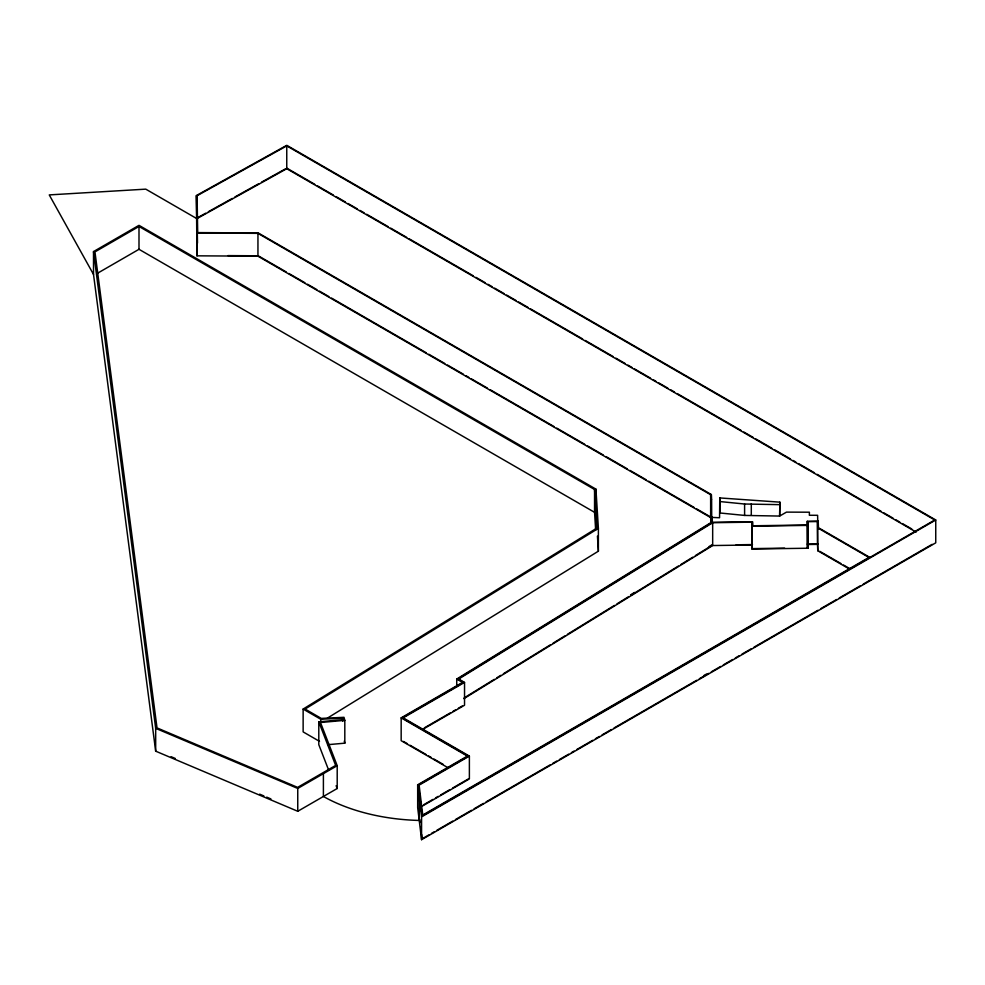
<?xml version="1.0" encoding="UTF-8"?>
<svg xmlns="http://www.w3.org/2000/svg" width="985" height="985" viewBox="0 0 985 985"><rect width="100%" height="100%" fill="white"/><g stroke="black" fill="none" stroke-linecap="round" stroke-linejoin="round"><path stroke-width="1.48" d="M719.764 497.93L720.207 513.013L744.598 515.426L779.64 516.066L779.861 502.153L719.764 497.93L719.555 517.753L711.33 517.384L696.678 508.913M303.134 709.065L596.972 528.034L594.558 489.483L138.996 226.464L94.954 251.889L157.021 727.903L297.618 787.384L335.663 765.419L318.795 721.833L343.211 719.666L342.817 718.176L320.753 719.247L303.134 709.065L303.134 731.904L319.497 741.348M344.812 720.343L320.482 722.51L337.202 765.677L337.202 788.505L297.753 811.283L155.679 751.173L93.513 274.421L93.513 251.581L138.996 225.331L595.937 489.139L598.387 528.342L305.079 709.052L321.282 718.41L343.999 717.314L344.812 720.343L344.812 743.17L328.091 744.66M327.34 718.163L598.387 551.181L598.387 528.342M456.732 686.656L456.732 679.047L711.663 522.161L711.478 517.396L712.18 517.384L712.364 522.309L457.705 679.034L463.553 682.408L402.151 717.856L468.392 756.098L418.391 784.959L422.159 815.949L934.765 519.994L286.758 145.879L197.086 195.707L197.135 221.613M849.242 568.911L817.772 550.75L817.501 521.545L807.995 521.681L808.156 548.226L751.961 549.027L751.789 522.161L712.672 522.715L458.678 679.022L464.538 682.408L464.538 705.248L422.737 729.38M630.597 594.866L634.525 592.453M709.04 546.601L711.663 544.988M464.231 697.848L494.261 679.367M496.883 677.754L500.799 675.341M503.409 673.74L550.418 644.806M553.041 643.193L564.787 635.965M567.397 634.352L614.418 605.418M617.029 603.817L628.775 596.578M631.397 594.977L678.406 566.043M681.017 564.43L692.775 557.202M695.385 555.589L712.364 545.148M463.91 698.636L712.672 545.542L751.789 544.988L751.961 549.027M97.552 273.227L138.996 249.303L594.558 512.323L595.666 530.115M447.535 767.463L401.166 740.683L401.166 717.856L462.556 682.408L456.732 679.047M464.538 682.408L403.148 717.856L469.377 756.098L469.377 778.926L420.435 807.183M93.513 251.581L155.679 728.334L297.753 788.443L337.202 765.677M424.363 727.866L450.49 712.783M453.1 711.281L455.71 709.766M458.32 708.264L462.248 705.999M197.086 195.707L197.69 232.595L258.242 232.952L711.33 494.544L711.515 522.309L710.813 522.309L710.641 517.556L257.947 256.186L196.988 255.829L196.384 195.547L286.77 145.312L935.75 519.994L935.75 542.833L421.568 839.688L417.677 807.638L417.677 784.811L467.407 756.098L401.166 717.856M469.377 756.098L419.117 785.119L422.75 815.038L868.918 557.436L817.772 527.911M423.661 804.757L432.871 799.438M435.505 797.924L438.128 796.397M440.763 794.883L449.973 789.564M452.608 788.049L468.392 778.926M421.568 839.688L421.568 816.861L935.75 519.994M703.77 675.624L706.43 674.085M423.488 838.013L428.82 834.935M431.479 833.396L434.151 831.857M436.811 830.318L452.804 821.084M455.476 819.545L471.458 810.31M474.13 808.771L483.45 803.391M486.122 801.852L550.086 764.914M552.745 763.375L556.747 761.073M559.418 759.534L568.739 754.153M571.411 752.614L574.07 751.075M576.742 749.536L592.724 740.301M595.396 738.762L599.385 736.448M602.057 734.909L611.377 729.528M614.049 727.989L696.666 680.29M699.338 678.751L708.658 673.371M711.33 671.832L720.651 666.439M723.322 664.9L732.643 659.519M735.315 657.98L739.316 655.665M741.976 654.126L751.309 648.746M753.968 647.207L817.932 610.281M820.603 608.742L836.585 599.508M839.257 597.969L860.57 585.656M863.242 584.117L932.118 544.36M197.714 217.636L205.693 213.203M208.352 211.726L232.275 198.428M234.935 196.951L258.858 183.653M261.517 182.176L285.441 168.878M197.086 218.547L286.758 168.706L916.136 532.072M720.207 501.587L744.598 504.012L779.64 504.652M712.364 522.309L752.478 521.742L752.651 525.781L807.441 524.993L807.441 547.832L807.281 521.287L818.178 521.127L818.461 527.738L869.903 557.436M751.961 526.187L808.156 525.387M736.127 544.803L752.478 544.57M807.281 544.114L818.178 543.966M807.995 521.681L807.995 544.508L817.501 544.373L817.772 550.75M752.651 548.608L784.614 548.152M196.384 195.547L196.988 232.989L257.947 233.359L710.641 494.716L710.813 499.481L711.515 499.469L711.478 523.491M227.966 255.607L258.242 255.792L286.229 271.946M171.082 756.689L175.293 758.475M259.658 794.156L263.869 795.942M266.689 797.136L270.9 798.921M286.77 168.139L314.757 184.293M317.416 185.833L333.41 195.067M336.07 196.606L345.403 201.999M348.074 203.538L357.395 208.918M360.067 210.458L364.056 212.76M366.728 214.299L388.053 226.612M390.713 228.151L406.706 237.385M409.366 238.924L473.329 275.849M476.001 277.388L485.334 282.781M487.994 284.32L491.995 286.623M494.655 288.162L503.988 293.555M506.647 295.094L515.98 300.474M518.639 302.013L527.972 307.394M530.632 308.933L582.603 338.938M585.275 340.478L613.261 356.644M615.92 358.183L625.253 363.563M627.913 365.103L631.914 367.405M634.586 368.944L650.568 378.178M653.24 379.717L655.899 381.257M658.571 382.796L667.892 388.188M670.563 389.728L674.553 392.03M677.224 393.569L741.188 430.494M743.86 432.033L753.18 437.426M755.852 438.965L771.834 448.2M774.505 449.739L790.499 458.961M793.159 460.5L795.831 462.039M798.49 463.578L814.484 472.812M817.144 474.351L881.107 511.289M883.779 512.828L893.112 518.208M895.771 519.748L899.773 522.05M902.432 523.589L911.765 528.982M819.779 551.341L840.882 563.519M843.529 565.045L850.117 568.85M196.384 218.375L145.768 189.145L49.25 194.907L93.513 274.421M288.888 273.485L304.882 282.72M307.542 284.259L316.875 289.639M319.546 291.178L328.867 296.571M331.539 298.11L426.148 352.728M428.82 354.268L444.801 363.502M447.473 365.041L463.467 374.275M466.127 375.814L468.798 377.353M471.458 378.893L487.452 388.127M490.111 389.666L554.087 426.591M556.747 428.13L584.733 444.284M587.392 445.823L603.386 455.058M606.058 456.597L627.371 468.909M630.043 470.448L646.037 479.683M648.696 481.222L694.006 507.373M403.481 741.459L407.458 743.749M410.105 745.276L426 754.461M428.647 755.987L431.295 757.514M433.954 759.041L443.225 764.397M336.119 785.722L337.202 788.505M328.596 769.975L318.795 744.672L318.795 721.833M344.27 741.151L344.812 743.17M417.677 784.811L421.568 816.861M418.748 810.741L419.117 813.696M419.832 819.594L420.189 822.549M420.718 826.969L421.087 829.924M421.617 834.357L422.159 838.777M597.439 536.099L598.387 551.181M807.281 521.287L807.441 524.993M807.995 544.508L808.156 548.226M711.33 494.544L711.515 499.469M817.735 521.336L817.612 515.303L809.362 515.266L809.399 512.2L786.461 512.126L779.64 516.066L779.861 502.153M197.185 224.691L197.48 243.135M818.178 521.127L818.178 528.736M817.501 521.545L817.501 544.373M752.478 521.742L752.478 526.31M751.789 522.161L751.789 544.988M751.296 503.827L751.296 515.241M744.598 504.012L744.598 515.426M712.672 522.715L712.672 545.542M712.18 517.384L712.18 521.952M710.813 499.481L710.813 522.309M710.641 494.716L710.641 517.556M595.937 489.139L595.937 496.748M594.558 489.483L594.558 512.323M419.228 797.604L419.228 820.443A146.149 84.378 0 0 1 323.4 796.471L323.4 773.644M342.817 718.176L342.817 721.217M320.753 719.247L320.753 722.288M297.753 788.443L297.753 811.283M286.758 145.879L286.758 168.706M257.947 233.359L257.947 256.186M196.988 232.989L196.988 255.829M155.679 728.334L155.679 751.173M138.996 226.464L138.996 249.303"/></g></svg>
